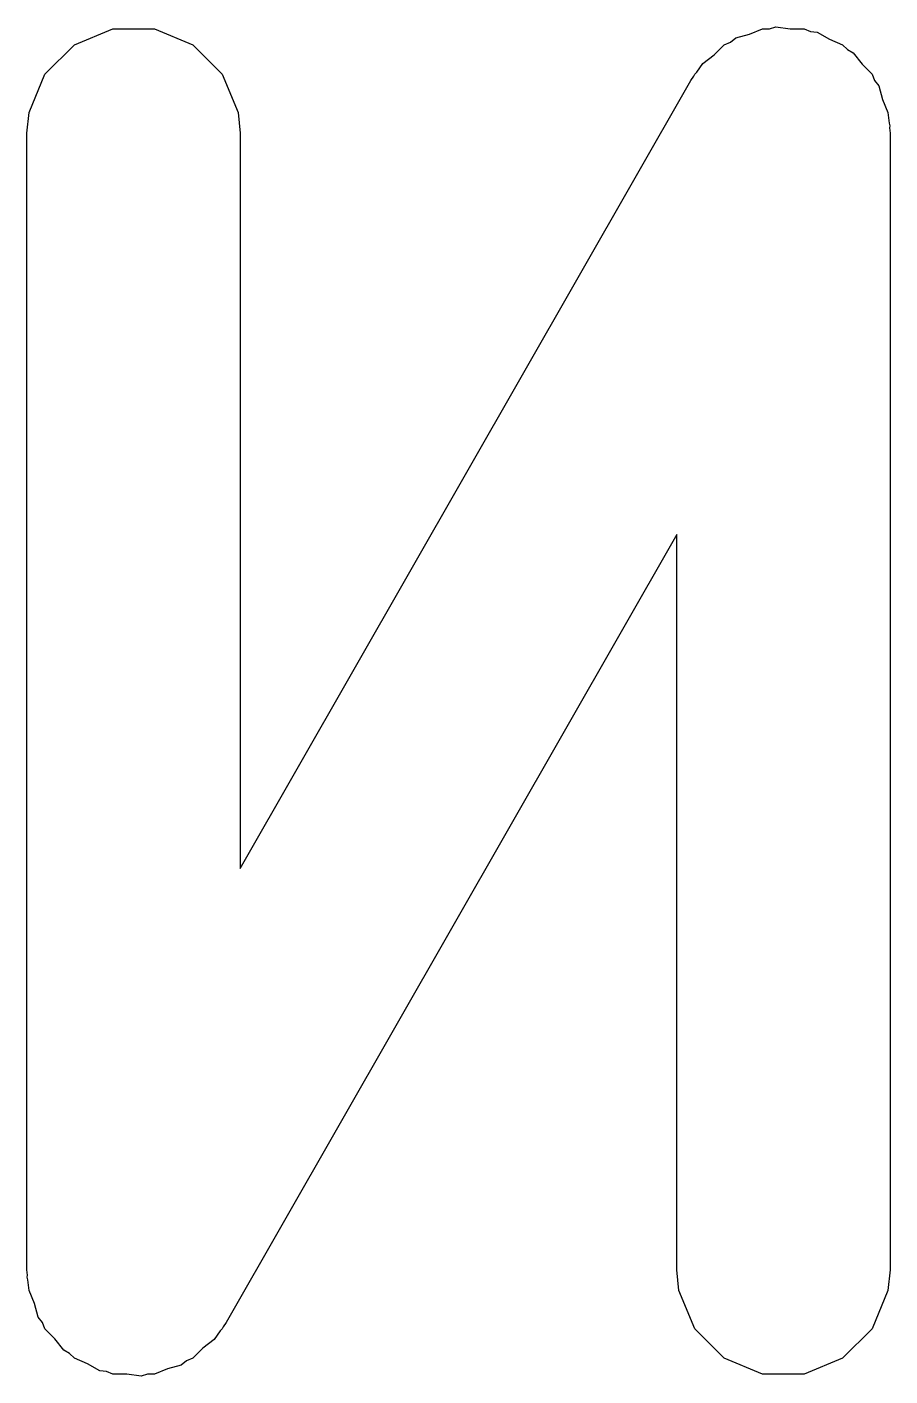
# Model space of a CAD drawing. Extents: x 101 to 222, y -128 to -44.
# Drawn here: x 212.356 to 212.963, y -59.751 to -58.801 of the extents above; entities that cross this region are included whole.
import ezdxf

# ---------------------------------------------------------------- set-up
doc = ezdxf.new("R2010")
doc.units = 0
doc.layers.add('BLACK', color=7, linetype='CONTINUOUS')

msp = doc.modelspace()

# ---------------------------------------------------------------- linework, layer by layer
at = {"layer": 'BLACK', "linetype": 'CONTINUOUS'}
for p, q in [((212.87854, -58.802486), (212.883152, -58.801228)), ((212.883152, -58.801228), (212.893049, -58.802486)), ((212.38958, -58.813685), (212.416616, -58.802486)), ((212.416616, -58.802486), (212.44588, -58.802486)), ((212.44588, -58.802486), (212.472916, -58.813685)), ((212.851141, -58.811854), (212.854921, -58.808928)), ((212.854921, -58.808928), (212.864542, -58.806303)), ((212.864542, -58.806303), (212.873759, -58.802486)), ((212.873759, -58.802486), (212.87854, -58.802486)), ((212.893049, -58.802486), (212.903023, -58.802486)), ((212.903023, -58.802486), (212.907438, -58.804315)), ((212.907438, -58.804315), (212.912182, -58.804918)), ((212.912182, -58.804918), (212.920846, -58.809868)), ((212.920846, -58.809868), (212.930059, -58.813685)), ((212.368888, -58.834377), (212.38958, -58.813685)), ((212.472916, -58.813685), (212.493608, -58.834377)), ((212.839671, -58.820736), (212.846723, -58.813685)), ((212.846723, -58.813685), (212.851141, -58.811854)), ((212.930059, -58.813685), (212.933437, -58.817063)), ((212.933437, -58.817063), (212.937591, -58.819437)), ((212.937591, -58.819437), (212.9437, -58.827326)), ((212.82743, -58.832977), (212.831783, -58.826845)), ((212.831783, -58.826845), (212.839671, -58.820736)), ((212.9437, -58.827326), (212.950751, -58.834377)), ((212.357689, -58.861413), (212.368888, -58.834377)), ((212.493608, -58.834377), (212.504807, -58.861413)), ((212.506248, -59.393628), (212.823273, -58.838835)), ((212.823273, -58.838835), (212.825461, -58.835751)), ((212.825461, -58.835751), (212.826031, -58.834377)), ((212.826031, -58.834377), (212.82743, -58.832977)), ((212.950751, -58.834377), (212.95258, -58.838793)), ((212.95258, -58.838793), (212.955508, -58.842574)), ((212.955508, -58.842574), (212.958132, -58.852197)), ((212.958132, -58.852197), (212.96195, -58.861413)), ((212.356248, -58.876045), (212.357689, -58.861413)), ((212.504807, -58.861413), (212.506248, -58.876045)), ((212.96195, -58.861413), (212.962686, -58.868895)), ((212.356248, -59.676045), (212.356248, -58.876045)), ((212.506248, -58.876045), (212.506248, -59.393628)), ((212.962686, -58.868895), (212.963208, -58.870806)), ((212.963208, -58.870806), (212.96302, -58.872281)), ((212.96302, -58.872281), (212.963391, -58.876045)), ((212.963391, -58.876045), (212.963391, -59.676045)), ((212.813391, -59.158461), (212.496366, -59.713255)), ((212.813391, -59.676045), (212.813391, -59.158461)), ((212.356618, -59.679808), (212.356248, -59.676045)), ((212.356431, -59.681284), (212.356618, -59.679808)), ((212.356952, -59.683194), (212.356431, -59.681284)), ((212.357689, -59.690677), (212.356952, -59.683194)), ((212.814832, -59.690677), (212.813391, -59.676045)), ((212.963391, -59.676045), (212.96195, -59.690677)), ((212.361506, -59.699892), (212.357689, -59.690677)), ((212.826031, -59.717713), (212.814832, -59.690677)), ((212.96195, -59.690677), (212.950751, -59.717713)), ((212.364131, -59.709516), (212.361506, -59.699892)), ((212.367058, -59.713296), (212.364131, -59.709516)), ((212.368888, -59.717713), (212.367058, -59.713296)), ((212.375938, -59.724763), (212.368888, -59.717713)), ((212.492208, -59.719112), (212.487856, -59.725245)), ((212.493608, -59.717713), (212.492208, -59.719112)), ((212.494177, -59.716338), (212.493608, -59.717713)), ((212.496366, -59.713255), (212.494177, -59.716338)), ((212.846723, -59.738405), (212.826031, -59.717713)), ((212.950751, -59.717713), (212.930059, -59.738405)), ((212.382048, -59.732653), (212.375938, -59.724763)), ((212.479966, -59.731354), (212.472916, -59.738405)), ((212.487856, -59.725245), (212.479966, -59.731354)), ((212.386201, -59.735026), (212.382048, -59.732653)), ((212.38958, -59.738405), (212.386201, -59.735026)), ((212.398792, -59.742221), (212.38958, -59.738405)), ((212.468499, -59.740234), (212.464719, -59.743162)), ((212.472916, -59.738405), (212.468499, -59.740234)), ((212.873759, -59.749604), (212.846723, -59.738405)), ((212.930059, -59.738405), (212.903023, -59.749604)), ((212.407457, -59.747172), (212.398792, -59.742221)), ((212.4122, -59.747774), (212.407457, -59.747172)), ((212.416616, -59.749604), (212.4122, -59.747774)), ((212.42659, -59.749604), (212.416616, -59.749604)), ((212.436487, -59.750862), (212.42659, -59.749604)), ((212.441099, -59.749604), (212.436487, -59.750862)), ((212.44588, -59.749604), (212.441099, -59.749604)), ((212.455095, -59.745786), (212.44588, -59.749604)), ((212.464719, -59.743162), (212.455095, -59.745786)), ((212.903023, -59.749604), (212.873759, -59.749604))]:
    msp.add_line(p, q, dxfattribs=at)

doc.saveas('drawing.dxf')
